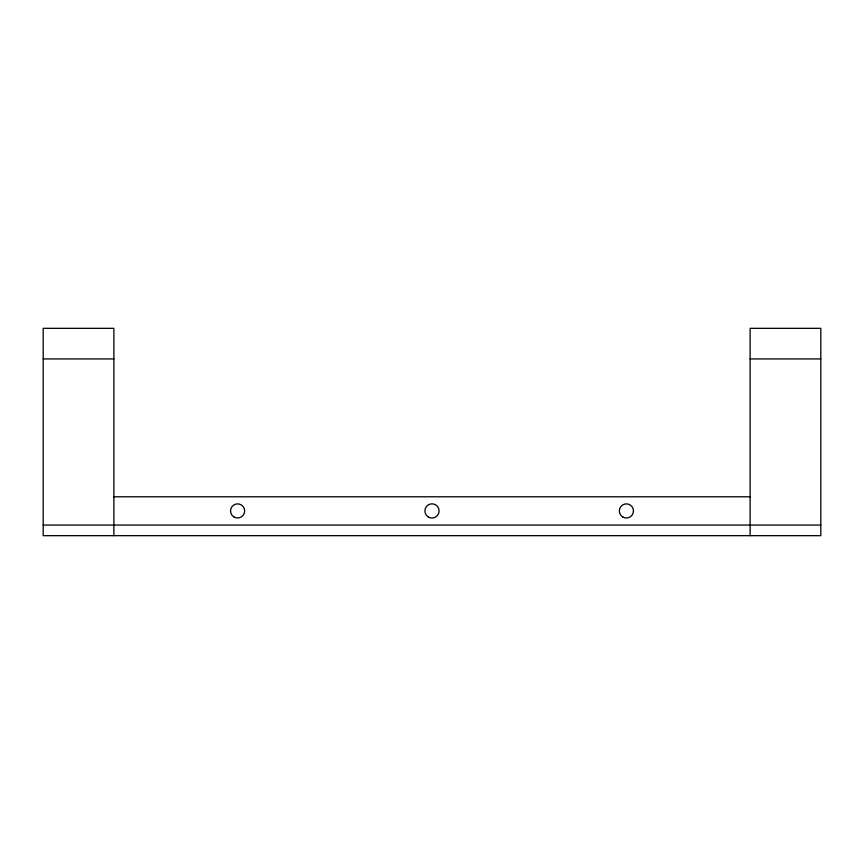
<?xml version="1.0" encoding="UTF-8"?>
<svg xmlns="http://www.w3.org/2000/svg" width="864" height="864" viewBox="0 0 864 864"><rect width="100%" height="100%" fill="white"/><g stroke="black" fill="none" stroke-linecap="round" stroke-linejoin="round"><path stroke-width="1.3" d="M43.2 358.938L113.886 358.938M750.114 358.938L820.8 358.938M113.886 496.789L750.114 496.789M43.2 525.064L820.8 525.064M750.114 535.669L750.114 328.331L820.8 328.331L820.8 535.669L43.2 535.669L43.2 328.331L113.886 328.331L113.886 535.669M622.868 517.05A7.074 7.074 0 0 0 633.474 510.926A7.074 7.074 0 0 0 622.868 504.803A7.074 7.074 0 0 0 622.868 517.05M428.447 517.082A7.106 7.106 0 0 0 439.106 510.926A7.106 7.106 0 0 0 428.447 504.77A7.106 7.106 0 0 0 428.447 517.082M234.068 517.05A7.074 7.074 0 0 0 244.674 510.926A7.074 7.074 0 0 0 234.068 504.803A7.074 7.074 0 0 0 234.068 517.05"/></g></svg>
